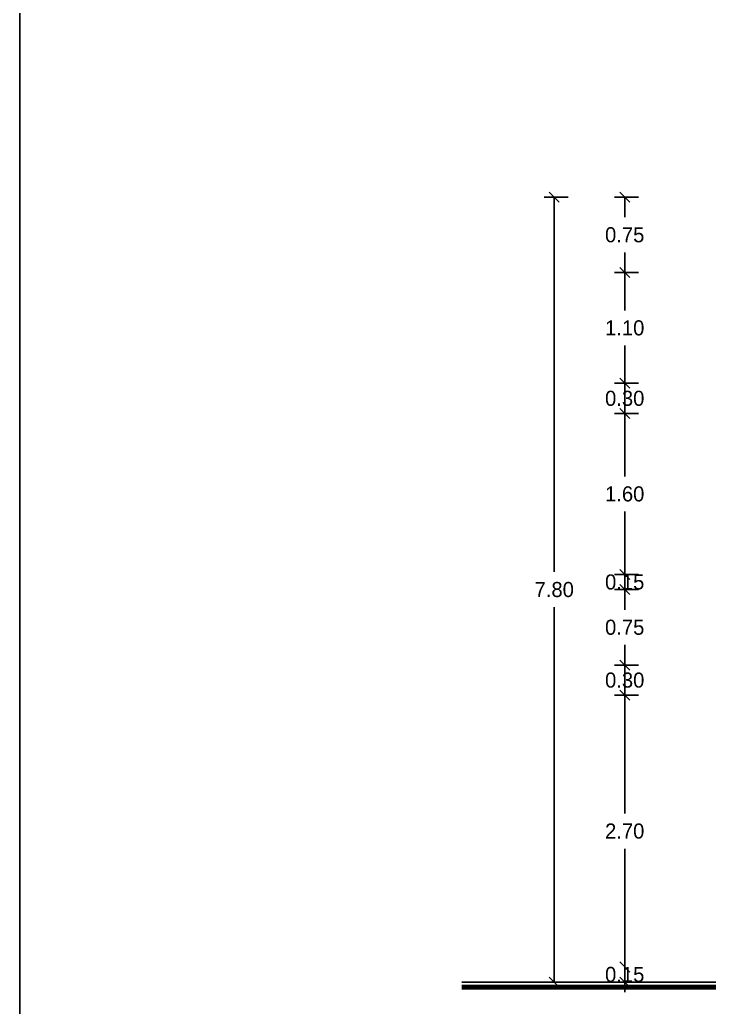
# Model space of a CAD drawing. Extents: x 12 to 127, y -37 to 29.
# Drawn here: x 11.96 to 18.81, y -16.87 to -7.06 of the extents above; entities that cross this region are included whole.
import ezdxf

# ---------------------------------------------------------------- set-up
doc = ezdxf.new("R2010")
doc.units = 0
doc.header["$PDMODE"] = 34
doc.layers.get('0').update_dxf_attribs({"linetype": 'CONTINUOUS'})
doc.layers.get('DEFPOINTS').update_dxf_attribs({"linetype": 'CONTINUOUS'})
doc.layers.add('ALZADO', color=1, linetype='CONTINUOUS')
doc.layers.add('CEXT', color=5, linetype='CONTINUOUS')
doc.dimstyles.new('CEXT', dxfattribs={"dimtxt": 0.15, "dimasz": 0.1, "dimexe": 0.1, "dimexo": 0.15, "dimgap": 0.1, "dimtad": 0, "dimtih": 1, "dimtoh": 1, "dimzin": 0, "dimtxsty": 'STANDARD', "dimblk": 'COT', "dimblk1": 'OBLIQUE', "dimblk2": 'OBLIQUE', "dimsah": 1, "dimcen": 0.09, "dimse1": 1, "dimclrt": 7, "dimazin": 3, "dimtfac": 1, "dimtix": 1, "dimtmove": 0, "dimatfit": 3, "dimtolj": 1, "dimtzin": 0})

# ---------------------------------------------------------------- blocks, each defined once
blk = doc.blocks.new('_OBLIQUE')
at = {"color": 0, "linetype": 'BYBLOCK'}
blk.add_line((-0.5, -0.5), (0.5, 0.5), dxfattribs=at)
blk = doc.blocks.new('*D67')
at = {"color": 0, "linetype": 'BYBLOCK'}
for p, q in [((17.4081, -8.822), (17.1697, -8.822)), ((17.2697, -8.822), (17.2697, -12.547)), ((17.2697, -16.622), (17.2697, -12.897))]:
    blk.add_line(p, q, dxfattribs=at)
at = {"layer": 'DEFPOINTS', "color": 0, "linetype": 'BYBLOCK'}
for p in [(17.2697, -8.822), (17.5581, -8.822), (17.5581, -16.622)]:
    blk.add_point(p, dxfattribs=at)
at = {"color": 0, "linetype": 'BYBLOCK', "xscale": 0.1, "yscale": 0.1, "zscale": 0.1}
for p, rotation in [((17.2697, -8.822), 90), ((17.2697, -16.622), 270)]:
    blk.add_blockref('_OBLIQUE', p, dxfattribs=dict(at, rotation=rotation))
at = {"color": 7, "linetype": 'BYBLOCK', "insert": (17.2697, -12.722), "char_height": 0.15, "attachment_point": 5}
blk.add_mtext('\\A1;7.80', dxfattribs=at)
blk = doc.blocks.new('COT')
blk.add_circle((0, 0), 1)
blk = doc.blocks.new('*D61')
at = {"color": 0, "linetype": 'BYBLOCK'}
for p, q in [((18.1081, -13.772), (17.8697, -13.772)), ((17.9697, -13.772), (17.9697, -14.947)), ((17.9697, -16.472), (17.9697, -15.297))]:
    blk.add_line(p, q, dxfattribs=at)
at = {"layer": 'DEFPOINTS', "color": 0, "linetype": 'BYBLOCK'}
for p in [(17.9697, -13.772), (18.2581, -13.772), (18.2581, -16.472)]:
    blk.add_point(p, dxfattribs=at)
at = {"color": 0, "linetype": 'BYBLOCK', "xscale": 0.1, "yscale": 0.1, "zscale": 0.1}
for p, rotation in [((17.9697, -13.772), 90), ((17.9697, -16.472), 270)]:
    blk.add_blockref('_OBLIQUE', p, dxfattribs=dict(at, rotation=rotation))
at = {"color": 7, "linetype": 'BYBLOCK', "insert": (17.9697, -15.122), "char_height": 0.15, "attachment_point": 5}
blk.add_mtext('\\A1;2.70', dxfattribs=at)
blk = doc.blocks.new('*D60')
at = {"color": 0, "linetype": 'BYBLOCK'}
for p, q in [((17.9697, -16.472), (17.9697, -16.372)), ((17.9697, -16.472), (17.9697, -16.622)), ((18.1081, -16.622), (17.8697, -16.622)), ((17.9697, -16.622), (17.9697, -16.722))]:
    blk.add_line(p, q, dxfattribs=at)
at = {"layer": 'DEFPOINTS', "color": 0, "linetype": 'BYBLOCK'}
for p in [(18.2581, -16.472), (17.9697, -16.622), (18.2581, -16.622)]:
    blk.add_point(p, dxfattribs=at)
at = {"color": 0, "linetype": 'BYBLOCK', "xscale": 0.1, "yscale": 0.1, "zscale": 0.1}
for p, rotation in [((17.9697, -16.472), 270), ((17.9697, -16.622), 90)]:
    blk.add_blockref('_OBLIQUE', p, dxfattribs=dict(at, rotation=rotation))
at = {"color": 7, "linetype": 'BYBLOCK', "insert": (17.9697, -16.547), "char_height": 0.15, "attachment_point": 5}
blk.add_mtext('\\A1;0.15', dxfattribs=at)
blk = doc.blocks.new('*D65')
at = {"color": 0, "linetype": 'BYBLOCK'}
for p, q in [((18.1081, -10.972), (17.8697, -10.972)), ((17.9697, -10.972), (17.9697, -11.597)), ((17.9697, -12.572), (17.9697, -11.947))]:
    blk.add_line(p, q, dxfattribs=at)
at = {"layer": 'DEFPOINTS', "color": 0, "linetype": 'BYBLOCK'}
for p in [(17.9697, -10.972), (18.2581, -10.972), (18.2581, -12.572)]:
    blk.add_point(p, dxfattribs=at)
at = {"color": 0, "linetype": 'BYBLOCK', "xscale": 0.1, "yscale": 0.1, "zscale": 0.1}
for p, rotation in [((17.9697, -10.972), 90), ((17.9697, -12.572), 270)]:
    blk.add_blockref('_OBLIQUE', p, dxfattribs=dict(at, rotation=rotation))
at = {"color": 7, "linetype": 'BYBLOCK', "insert": (17.9697, -11.772), "char_height": 0.15, "attachment_point": 5}
blk.add_mtext('\\A1;1.60', dxfattribs=at)
blk = doc.blocks.new('*D62')
at = {"color": 0, "linetype": 'BYBLOCK'}
for p, q in [((17.9697, -13.472), (17.9697, -13.372)), ((18.1081, -13.472), (17.8697, -13.472)), ((17.9697, -13.772), (17.9697, -13.472)), ((17.9697, -13.772), (17.9697, -13.872))]:
    blk.add_line(p, q, dxfattribs=at)
at = {"layer": 'DEFPOINTS', "color": 0, "linetype": 'BYBLOCK'}
for p in [(17.9697, -13.472), (18.2581, -13.472), (18.2581, -13.772)]:
    blk.add_point(p, dxfattribs=at)
at = {"color": 0, "linetype": 'BYBLOCK', "xscale": 0.1, "yscale": 0.1, "zscale": 0.1}
for p, rotation in [((17.9697, -13.472), 270), ((17.9697, -13.772), 90)]:
    blk.add_blockref('_OBLIQUE', p, dxfattribs=dict(at, rotation=rotation))
at = {"color": 7, "linetype": 'BYBLOCK', "insert": (17.9697, -13.622), "char_height": 0.15, "attachment_point": 5}
blk.add_mtext('\\A1;0.30', dxfattribs=at)
blk = doc.blocks.new('*D63')
at = {"color": 0, "linetype": 'BYBLOCK'}
for p, q in [((18.1081, -12.722), (17.8697, -12.722)), ((17.9697, -12.722), (17.9697, -12.922)), ((17.9697, -13.472), (17.9697, -13.272))]:
    blk.add_line(p, q, dxfattribs=at)
at = {"layer": 'DEFPOINTS', "color": 0, "linetype": 'BYBLOCK'}
for p in [(17.9697, -12.722), (18.2581, -12.722), (18.2581, -13.472)]:
    blk.add_point(p, dxfattribs=at)
at = {"color": 0, "linetype": 'BYBLOCK', "xscale": 0.1, "yscale": 0.1, "zscale": 0.1}
for p, rotation in [((17.9697, -12.722), 90), ((17.9697, -13.472), 270)]:
    blk.add_blockref('_OBLIQUE', p, dxfattribs=dict(at, rotation=rotation))
at = {"color": 7, "linetype": 'BYBLOCK', "insert": (17.9697, -13.097), "char_height": 0.15, "attachment_point": 5}
blk.add_mtext('\\A1;0.75', dxfattribs=at)
blk = doc.blocks.new('*D64')
at = {"color": 0, "linetype": 'BYBLOCK'}
for p, q in [((17.9697, -12.572), (17.9697, -12.472)), ((18.1081, -12.572), (17.8697, -12.572)), ((17.9697, -12.722), (17.9697, -12.572)), ((17.9697, -12.722), (17.9697, -12.822))]:
    blk.add_line(p, q, dxfattribs=at)
at = {"layer": 'DEFPOINTS', "color": 0, "linetype": 'BYBLOCK'}
for p in [(17.9697, -12.572), (18.2581, -12.572), (18.2581, -12.722)]:
    blk.add_point(p, dxfattribs=at)
at = {"color": 0, "linetype": 'BYBLOCK', "xscale": 0.1, "yscale": 0.1, "zscale": 0.1}
for p, rotation in [((17.9697, -12.572), 270), ((17.9697, -12.722), 90)]:
    blk.add_blockref('_OBLIQUE', p, dxfattribs=dict(at, rotation=rotation))
at = {"color": 7, "linetype": 'BYBLOCK', "insert": (17.9697, -12.647), "char_height": 0.15, "attachment_point": 5}
blk.add_mtext('\\A1;0.15', dxfattribs=at)
blk = doc.blocks.new('*D66')
at = {"color": 0, "linetype": 'BYBLOCK'}
for p, q in [((18.1081, -9.572), (17.8697, -9.572)), ((17.9697, -9.572), (17.9697, -9.947)), ((17.9697, -10.672), (17.9697, -10.297))]:
    blk.add_line(p, q, dxfattribs=at)
at = {"layer": 'DEFPOINTS', "color": 0, "linetype": 'BYBLOCK'}
for p in [(17.9697, -9.572), (18.2581, -9.572), (18.2581, -10.672)]:
    blk.add_point(p, dxfattribs=at)
at = {"color": 0, "linetype": 'BYBLOCK', "xscale": 0.1, "yscale": 0.1, "zscale": 0.1}
for p, rotation in [((17.9697, -9.572), 90), ((17.9697, -10.672), 270)]:
    blk.add_blockref('_OBLIQUE', p, dxfattribs=dict(at, rotation=rotation))
at = {"color": 7, "linetype": 'BYBLOCK', "insert": (17.9697, -10.122), "char_height": 0.15, "attachment_point": 5}
blk.add_mtext('\\A1;1.10', dxfattribs=at)
blk = doc.blocks.new('*D68')
at = {"color": 0, "linetype": 'BYBLOCK'}
for p, q in [((18.1081, -8.822), (17.8697, -8.822)), ((17.9697, -8.822), (17.9697, -9.022)), ((17.9697, -9.572), (17.9697, -9.372))]:
    blk.add_line(p, q, dxfattribs=at)
at = {"layer": 'DEFPOINTS', "color": 0, "linetype": 'BYBLOCK'}
for p in [(17.9697, -8.822), (18.2581, -8.822), (18.2581, -9.572)]:
    blk.add_point(p, dxfattribs=at)
at = {"color": 0, "linetype": 'BYBLOCK', "xscale": 0.1, "yscale": 0.1, "zscale": 0.1}
for p, rotation in [((17.9697, -8.822), 90), ((17.9697, -9.572), 270)]:
    blk.add_blockref('_OBLIQUE', p, dxfattribs=dict(at, rotation=rotation))
at = {"color": 7, "linetype": 'BYBLOCK', "insert": (17.9697, -9.197), "char_height": 0.15, "attachment_point": 5}
blk.add_mtext('\\A1;0.75', dxfattribs=at)
blk = doc.blocks.new('*D80')
at = {"color": 0, "linetype": 'BYBLOCK'}
for p, q in [((17.9697, -10.672), (17.9697, -10.572)), ((18.1081, -10.672), (17.8697, -10.672)), ((17.9697, -10.972), (17.9697, -10.672)), ((17.9697, -10.972), (17.9697, -11.072))]:
    blk.add_line(p, q, dxfattribs=at)
at = {"layer": 'DEFPOINTS', "color": 0, "linetype": 'BYBLOCK'}
for p in [(17.9697, -10.672), (18.2581, -10.672), (18.2581, -10.972)]:
    blk.add_point(p, dxfattribs=at)
at = {"color": 0, "linetype": 'BYBLOCK', "xscale": 0.1, "yscale": 0.1, "zscale": 0.1}
for p, rotation in [((17.9697, -10.672), 270), ((17.9697, -10.972), 90)]:
    blk.add_blockref('_OBLIQUE', p, dxfattribs=dict(at, rotation=rotation))
at = {"color": 7, "linetype": 'BYBLOCK', "insert": (17.9697, -10.822), "char_height": 0.15, "attachment_point": 5}
blk.add_mtext('\\A1;0.30', dxfattribs=at)

msp = doc.modelspace()

# ---------------------------------------------------------------- linework, layer by layer
at = {"layer": 'ALZADO'}
msp.add_line((16.3505, -16.622), (36.165, -16.622), dxfattribs=at)
at = {"layer": 'ALZADO', "color": 6, "const_width": 0.05}
msp.add_lwpolyline([(16.3505, -16.672), (36.165, -16.672)], dxfattribs=at)
at = {"layer": 'DEFPOINTS'}
msp.add_lwpolyline([(11.9614, -37.0596), (101.9614, -37.0596), (101.9614, 22.9404), (11.9614, 22.9404)], close=True, dxfattribs=at)

# ---------------------------------------------------------------- dimensions: what is measured, and where the dimension line sits
at = {"layer": 'CEXT'}
for base, p1, p2, angle, picture, middle in [((17.2697, -8.822), (17.5581, -16.622), (17.5581, -8.822), 90, '*D67', (17.2697, -12.722)), ((17.9697, -8.822), (18.2581, -9.572), (18.2581, -8.822), 90, '*D68', (17.9697, -9.197)), ((17.9697, -9.572), (18.2581, -10.672), (18.2581, -9.572), 90, '*D66', (17.9697, -10.122)), ((17.9697, -10.672), (18.2581, -10.972), (18.2581, -10.672), 90, '*D80', (17.9697, -10.822)), ((17.9697, -10.972), (18.2581, -12.572), (18.2581, -10.972), 90, '*D65', (17.9697, -11.772)), ((17.9697, -12.572), (18.2581, -12.722), (18.2581, -12.572), 90, '*D64', (17.9697, -12.647)), ((17.9697, -12.722), (18.2581, -13.472), (18.2581, -12.722), 90, '*D63', (17.9697, -13.097)), ((17.9697, -13.472), (18.2581, -13.772), (18.2581, -13.472), 90, '*D62', (17.9697, -13.622)), ((17.9697, -13.772), (18.2581, -16.472), (18.2581, -13.772), 270, '*D61', (17.9697, -15.122))]:
    dim = msp.add_linear_dim(base=base, p1=p1, p2=p2, angle=angle, dimstyle='CEXT', override={"dimtxt": 0.15, "dimclrt": 7}, dxfattribs=at)
    dim.commit()
    dim.dimension.update_dxf_attribs({"geometry": picture, "text_midpoint": middle, "text_rotation": 270})
dim = msp.add_linear_dim(base=(17.9697, -16.622), p1=(18.2581, -16.472), p2=(18.2581, -16.622), angle=90, dimstyle='CEXT', override={"dimtxt": 0.15, "dimclrt": 7}, dxfattribs=at)
dim.commit()
dim.dimension.update_dxf_attribs({"geometry": '*D60', "text_midpoint": (17.9697, -16.547)})

doc.saveas('drawing.dxf')
